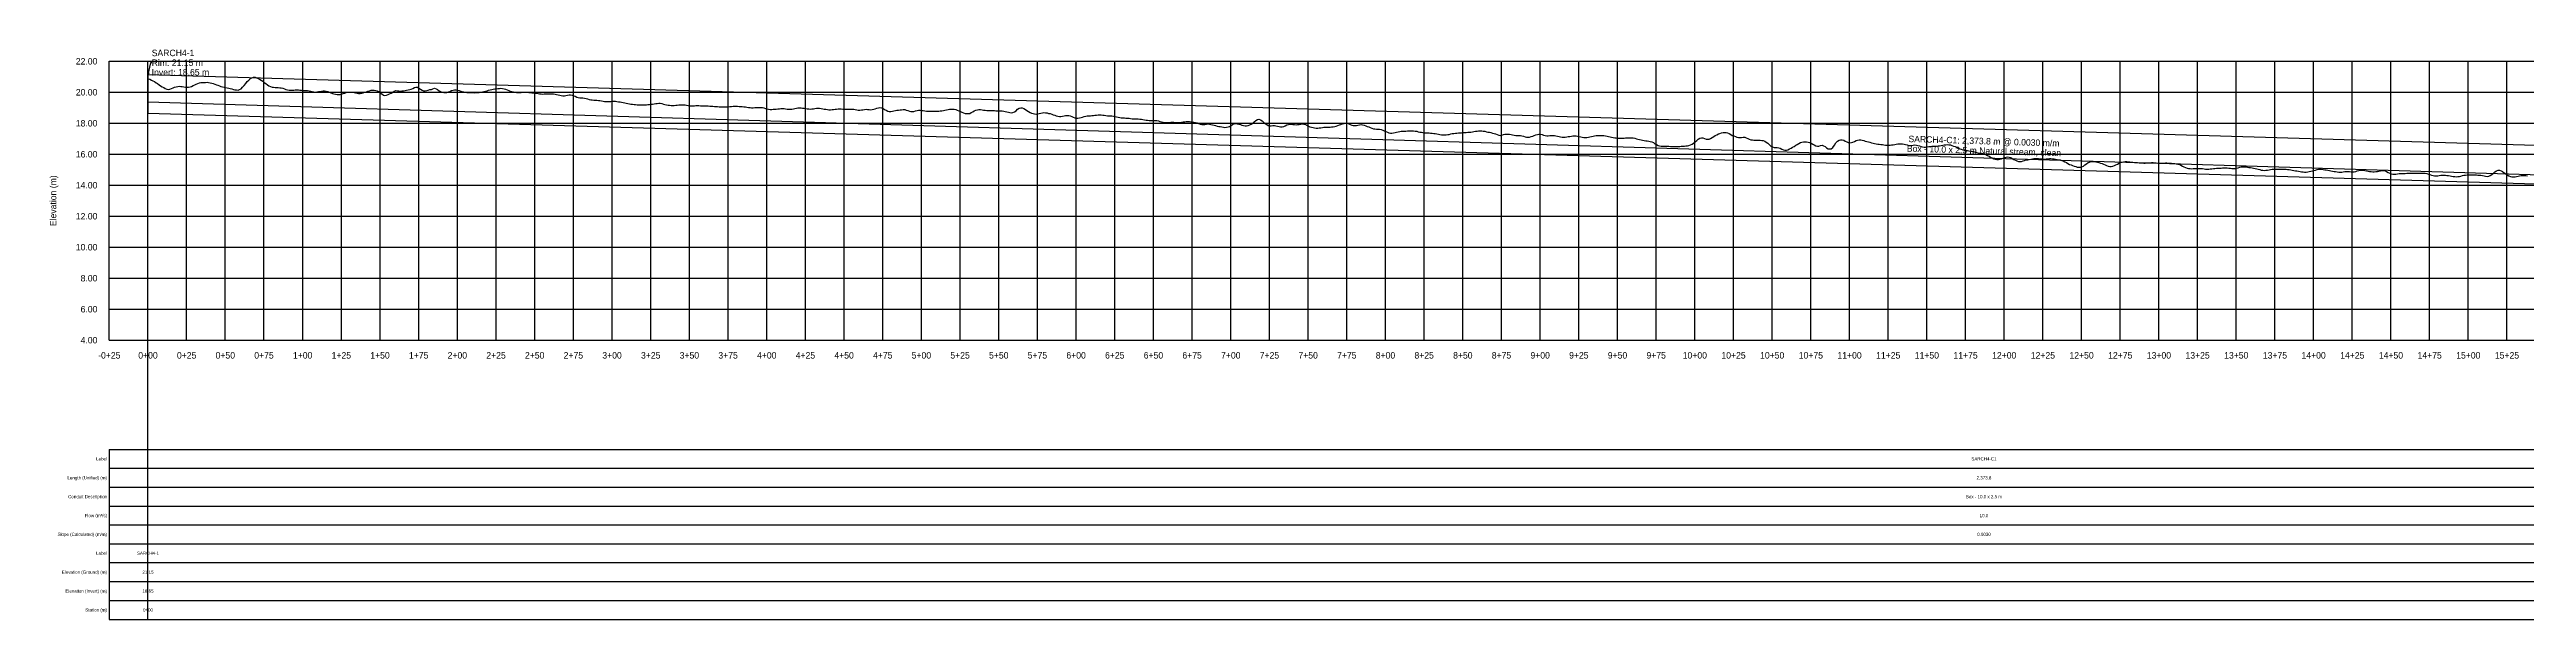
# Model space of a CAD drawing. Extents: x -64 to 3141, y -140 to 228.
# Drawn here: x -64 to 1538, y -140 to 228 of the extents above; entities that cross this region are included whole.
import ezdxf
from ezdxf.enums import TextEntityAlignment as Align

# ---------------------------------------------------------------- set-up
doc = ezdxf.new("R2010")
doc.units = 0
for name, color, linetype in [('Annotation', 7, 'Continuous'), ('Annotation_Table', 254, 'Continuous'), ('Crown', 7, 'Continuous'), ('Grid', 254, 'Continuous'), ('Grid_Text', 7, 'Continuous'), ('Ground_Elevation', 3, 'Continuous'), ('Hydraulic_Grade', 5, 'Continuous'), ('Invert', 7, 'Continuous'), ('Structure', 7, 'Continuous')]:
    doc.layers.add(name, color=color, linetype=linetype)

msp = doc.modelspace()

# ---------------------------------------------------------------- linework, layer by layer
at = {"layer": 'Annotation', "color": 0}
msp.add_lwpolyline([(0, 211.5), (-0.2, 212.5), (0.6, 212.3)], close=True, dxfattribs=at)
msp.add_lwpolyline([(2.4, 219.1), (1.7, 219.1), (0, 211.5)], dxfattribs=at)
at = {"layer": 'Annotation_Table', "color": 254}
for points in [[(0, -140.2), (0, 220)], [(-25, -30.5), (3124.9, -30.5)], [(-25, -30.5), (-25, -140.2)], [(-25, -42.7), (3124.9, -42.7)], [(-25, -54.9), (3124.9, -54.9)], [(-25, -67.1), (3124.9, -67.1)], [(-25, -79.2), (3124.9, -79.2)], [(-25, -91.4), (3124.9, -91.4)], [(-25, -103.6), (3124.9, -103.6)], [(-25, -115.8), (3124.9, -115.8)], [(-25, -128), (3124.9, -128)], [(-25, -140.2), (3124.9, -140.2)]]:
    msp.add_lwpolyline(points, dxfattribs=at)
at = {"layer": 'Crown', "color": 0}
for points in [[(0, 211.5), (0, 211.5)], [(0, 211.5), (2373.8, 141.3)]]:
    msp.add_lwpolyline(points, dxfattribs=at)
at = {"layer": 'Grid', "color": 254}
for points in [[(-25, 220), (3125, 220)], [(-25, 40), (-25, 220)], [(0, 40), (0, 220)], [(25, 40), (25, 220)], [(50, 40), (50, 220)], [(75, 40), (75, 220)], [(100, 40), (100, 220)], [(125, 40), (125, 220)], [(150, 40), (150, 220)], [(175, 40), (175, 220)], [(200, 40), (200, 220)], [(225, 40), (225, 220)], [(250, 40), (250, 220)], [(275, 40), (275, 220)], [(300, 40), (300, 220)], [(325, 40), (325, 220)], [(350, 40), (350, 220)], [(375, 40), (375, 220)], [(400, 40), (400, 220)], [(425, 40), (425, 220)], [(450, 40), (450, 220)], [(475, 40), (475, 220)], [(500, 40), (500, 220)], [(525, 40), (525, 220)], [(550, 40), (550, 220)], [(575, 40), (575, 220)], [(600, 40), (600, 220)], [(625, 40), (625, 220)], [(650, 40), (650, 220)], [(675, 40), (675, 220)], [(700, 40), (700, 220)], [(725, 40), (725, 220)], [(750, 40), (750, 220)], [(775, 40), (775, 220)], [(800, 40), (800, 220)], [(825, 40), (825, 220)], [(850, 40), (850, 220)], [(875, 40), (875, 220)], [(900, 40), (900, 220)], [(925, 40), (925, 220)], [(950, 40), (950, 220)], [(975, 40), (975, 220)], [(1000, 40), (1000, 220)], [(1025, 40), (1025, 220)], [(1050, 40), (1050, 220)], [(1075, 40), (1075, 220)], [(1100, 40), (1100, 220)], [(1125, 40), (1125, 220)], [(1150, 40), (1150, 220)], [(1175, 40), (1175, 220)], [(1200, 40), (1200, 220)], [(1225, 40), (1225, 220)], [(1250, 40), (1250, 220)], [(1275, 40), (1275, 220)], [(1300, 40), (1300, 220)], [(1325, 40), (1325, 220)], [(1350, 40), (1350, 220)], [(1375, 40), (1375, 220)], [(1400, 40), (1400, 220)], [(1425, 40), (1425, 220)], [(1450, 40), (1450, 220)], [(1475, 40), (1475, 220)], [(1500, 40), (1500, 220)], [(1525, 40), (1525, 220)], [(-25, 200), (3125, 200)], [(-25, 180), (3125, 180)], [(-25, 160), (3125, 160)], [(-25, 140), (3125, 140)], [(-25, 120), (3125, 120)], [(-25, 100), (3125, 100)], [(-25, 80), (3125, 80)], [(-25, 60), (3125, 60)], [(-25, 40), (3125, 40)]]:
    msp.add_lwpolyline(points, dxfattribs=at)
at = {"layer": 'Ground_Elevation', "color": 3}
msp.add_lwpolyline([(0.2, 208.6), (1.2, 208.4), (2.2, 207.9), (3.2, 207.4), (4.2, 206.9), (5.2, 206.2), (6.2, 205.6), (7.2, 204.9), (8.2, 204.2), (9.2, 203.6), (10.2, 203), (11.2, 202.4), (12.2, 202), (13.2, 201.9), (14.2, 202), (15.2, 202.4), (16.2, 202.9), (17.2, 203.3), (18.2, 203.6), (19.2, 203.8), (20.2, 203.9), (21.2, 203.8), (22.2, 203.7), (23.2, 203.5), (24.2, 203.4), (25.2, 203.3), (26.2, 203.3), (27.2, 203.5), (28.2, 203.8), (29.2, 204.3), (30.2, 204.8), (31.2, 205.2), (32.2, 205.7), (33.2, 206.1), (34.2, 206.3), (35.2, 206.4), (36.2, 206.4), (37.2, 206.4), (38.2, 206.5), (39.2, 206.4), (40.2, 206.2), (41.2, 205.9), (42.2, 205.6), (43.2, 205.3), (44.2, 204.9), (45.2, 204.5), (46.2, 204.1), (47.2, 203.7), (48.2, 203.5), (49.2, 203.2), (50.2, 203.1), (51.2, 202.9), (52.2, 202.7), (53.2, 202.5), (54.2, 202.2), (55.2, 201.9), (56.2, 201.6), (57.2, 201.5), (58.2, 201.4), (59.2, 201.7), (60.2, 202.3), (61.2, 203.2), (62.2, 204.4), (63.2, 205.7), (64.2, 206.9), (65.2, 207.9), (66.2, 208.8), (67.2, 209.4), (68.2, 209.8), (69.2, 209.7), (70.2, 209.4), (71.2, 209), (72.2, 208.5), (73.2, 207.8), (74.2, 207.2), (75.2, 206.4), (76.2, 205.6), (77.2, 204.9), (78.2, 204.2), (79.2, 203.7), (80.2, 203.4), (81.2, 203.2), (82.2, 203.1), (83.2, 203), (84.2, 203), (85.2, 202.9), (86.2, 202.8), (87.2, 202.6), (88.2, 202.2), (89.2, 201.8), (90.2, 201.5), (91.2, 201.3), (92.2, 201.3), (93.2, 201.3), (94.2, 201.4), (95.2, 201.5), (96.2, 201.5), (97.2, 201.5), (98.2, 201.4), (99.2, 201.3), (100.2, 201.1), (101.2, 201.1), (102.2, 201.1), (103.2, 201.1), (104.2, 201), (105.2, 200.8), (106.2, 200.6), (107.2, 200.3), (108.2, 200.1), (109.2, 200.2), (110.2, 200.4), (111.2, 200.6), (112.2, 200.8), (113.2, 200.9), (114.2, 200.9), (115.2, 200.8), (116.2, 200.5), (117.2, 200.1), (118.2, 199.6), (119.2, 199.3), (120.2, 199), (121.2, 198.7), (122.2, 198.5), (123.2, 198.5), (124.2, 198.6), (125.2, 198.8), (126.2, 199.2), (127.2, 199.5), (128.2, 199.8), (129.2, 200), (130.2, 200.1), (131.2, 200.1), (132.2, 200), (133.2, 199.9), (134.2, 199.7), (135.2, 199.5), (136.2, 199.3), (137.2, 199.3), (138.2, 199.4), (139.2, 199.7), (140.2, 200), (141.2, 200.3), (142.2, 200.7), (143.2, 201), (144.2, 201.3), (145.2, 201.4), (146.2, 201.3), (147.2, 201.2), (148.2, 201), (149.2, 200.5), (150.2, 199.7), (151.2, 198.9), (152.2, 198.2), (153.2, 197.9), (154.2, 198.1), (155.2, 198.5), (156.2, 199), (157.2, 199.5), (158.2, 200.1), (159.2, 200.8), (160.2, 201.1), (161.2, 201), (162.2, 200.9), (163.2, 200.8), (164.2, 200.9), (165.2, 201), (166.2, 201.2), (167.2, 201.4), (168.2, 201.6), (169.2, 201.8), (170.2, 202.1), (171.2, 202.5), (172.2, 203), (173.2, 203.4), (174.2, 203.3), (175.2, 202.7), (176.2, 202), (177.2, 201.4), (178.2, 201), (179.2, 201), (180.2, 201.1), (181.2, 201.4), (182.2, 201.7), (183.2, 201.9), (184.2, 202.3), (185.2, 202.6), (186.2, 202.3), (187.2, 201.7), (188.2, 201), (189.2, 200.4), (190.2, 200.1), (191.2, 199.8), (192.2, 199.8), (193.2, 199.9), (194.2, 200.2), (195.2, 200.6), (196.2, 201.1), (197.2, 201.4), (198.2, 201.6), (199.2, 201.5), (200.2, 201.3), (201.2, 201.1), (202.2, 200.7), (203.2, 200.4), (204.2, 200.2), (205.2, 200), (206.2, 199.9), (207.2, 199.9), (208.2, 199.8), (209.2, 199.8), (210.2, 199.8), (211.2, 199.7), (212.2, 199.8), (213.2, 199.8), (214.2, 199.9), (215.2, 200), (216.2, 200.2), (217.2, 200.4), (218.2, 200.7), (219.2, 201), (220.2, 201.3), (221.2, 201.6), (222.2, 201.8), (223.2, 202), (224.2, 202.2), (225.2, 202.3), (226.2, 202.4), (227.2, 202.5), (228.2, 202.6), (229.2, 202.5), (230.2, 202.3), (231.2, 202), (232.2, 201.6), (233.2, 201.2), (234.2, 200.8), (235.2, 200.5), (236.2, 200.2), (237.2, 200), (238.2, 199.9), (239.2, 199.9), (240.2, 199.8), (241.2, 199.9), (242.2, 200), (243.2, 200.1), (244.2, 200.1), (245.2, 200), (246.2, 199.9), (247.2, 199.8), (248.2, 199.7), (249.2, 199.7), (250.2, 199.5), (251.2, 199.4), (252.2, 199.2), (253.2, 199), (254.2, 198.9), (255.2, 198.8), (256.2, 198.9), (257.2, 199), (258.2, 199.1), (259.2, 199.1), (260.2, 199.1), (261.2, 199.1), (262.2, 198.9), (263.2, 198.8), (264.2, 198.6), (265.2, 198.4), (266.2, 198.2), (267.2, 197.9), (268.2, 197.7), (269.2, 197.7), (270.2, 197.9), (271.2, 198.2), (272.2, 198.3), (273.2, 198.3), (274.2, 198.1), (275.2, 197.8), (276.2, 197.4), (277.2, 196.9), (278.2, 196.6), (279.2, 196.4), (280.2, 196.4), (281.2, 196.4), (282.2, 196.2), (283.2, 196), (284.2, 195.7), (285.2, 195.4), (286.2, 195.2), (287.2, 195.1), (288.2, 195), (289.2, 195), (290.2, 194.9), (291.2, 194.8), (292.2, 194.6), (293.2, 194.4), (294.2, 194.2), (295.2, 194), (296.2, 194), (297.2, 194), (298.2, 194.1), (299.2, 194.1), (300.2, 194.2), (301.2, 194.2), (302.2, 194.2), (303.2, 194.1), (304.2, 193.9), (305.2, 193.8), (306.2, 193.6), (307.2, 193.5), (308.2, 193.2), (309.2, 193), (310.2, 192.8), (311.2, 192.5), (312.2, 192.4), (313.2, 192.3), (314.2, 192.2), (315.2, 192.1), (316.2, 191.9), (317.2, 191.8), (318.2, 191.8), (319.2, 191.8), (320.2, 191.9), (321.2, 192), (322.2, 192), (323.2, 192.1), (324.2, 192.2), (325.2, 192.3), (326.2, 192.4), (327.2, 192.5), (328.2, 192.7), (329.2, 192.8), (330.2, 192.9), (331.2, 192.9), (332.2, 192.7), (333.2, 192.4), (334.2, 192.1), (335.2, 191.9), (336.2, 191.7), (337.2, 191.6), (338.2, 191.5), (339.2, 191.5), (340.2, 191.5), (341.2, 191.6), (342.2, 191.7), (343.2, 191.8), (344.2, 191.9), (345.2, 192), (346.2, 191.9), (347.2, 191.8), (348.2, 191.6), (349.2, 191.4), (350.2, 191.2), (351.2, 191.2), (352.2, 191.2), (353.2, 191.3), (354.2, 191.4), (355.2, 191.4), (356.2, 191.4), (357.2, 191.3), (358.2, 191.3), (359.2, 191.3), (360.2, 191.3), (361.2, 191.2), (362.2, 191.2), (363.2, 191.1), (364.2, 191.1), (365.2, 191), (366.2, 190.9), (367.2, 190.9), (368.2, 190.8), (369.2, 190.7), (370.2, 190.6), (371.2, 190.5), (372.2, 190.5), (373.2, 190.5), (374.2, 190.5), (375.2, 190.6), (376.2, 190.8), (377.2, 190.9), (378.2, 191), (379.2, 191.1), (380.2, 191.1), (381.2, 191), (382.2, 190.9), (383.2, 190.9), (384.2, 190.8), (385.2, 190.7), (386.2, 190.6), (387.2, 190.4), (388.2, 190.2), (389.2, 190.1), (390.2, 190), (391.2, 190), (392.2, 190.1), (393.2, 190.1), (394.2, 190.2), (395.2, 190.2), (396.2, 190.2), (397.2, 190.1), (398.2, 189.9), (399.2, 189.6), (400.2, 189.3), (401.2, 189), (402.2, 188.9), (403.2, 188.9), (404.2, 189), (405.2, 189.1), (406.2, 189.2), (407.2, 189.3), (408.2, 189.4), (409.2, 189.5), (410.2, 189.5), (411.2, 189.5), (412.2, 189.4), (413.2, 189.2), (414.2, 189.1), (415.2, 189.1), (416.2, 189.2), (417.2, 189.4), (418.2, 189.6), (419.2, 189.8), (420.2, 189.9), (421.2, 189.9), (422.2, 189.9), (423.2, 189.8), (424.2, 189.7), (425.2, 189.5), (426.2, 189.4), (427.2, 189.3), (428.2, 189.2), (429.2, 189.3), (430.2, 189.4), (431.2, 189.5), (432.2, 189.7), (433.2, 189.7), (434.2, 189.7), (435.2, 189.6), (436.2, 189.3), (437.2, 189.1), (438.2, 189), (439.2, 188.8), (440.2, 188.7), (441.2, 188.7), (442.2, 188.8), (443.2, 188.9), (444.2, 189.1), (445.2, 189.2), (446.2, 189.3), (447.2, 189.3), (448.2, 189.3), (449.2, 189.2), (450.2, 189.1), (451.2, 189), (452.2, 189.1), (453.2, 189.1), (454.2, 189.2), (455.2, 189.2), (456.2, 189.1), (457.2, 188.9), (458.2, 188.7), (459.2, 188.5), (460.2, 188.5), (461.2, 188.6), (462.2, 188.7), (463.2, 188.9), (464.2, 189), (465.2, 188.9), (466.2, 188.8), (467.2, 188.7), (468.2, 188.8), (469.2, 189), (470.2, 189.3), (471.2, 189.7), (472.2, 190), (473.2, 190.1), (474.2, 189.9), (475.2, 189.5), (476.2, 188.9), (477.2, 188.4), (478.2, 187.9), (479.2, 187.7), (480.2, 187.7), (481.2, 187.8), (482.2, 188), (483.2, 188.2), (484.2, 188.4), (485.2, 188.5), (486.2, 188.6), (487.2, 188.7), (488.2, 188.8), (489.2, 188.8), (490.2, 188.5), (491.2, 188.2), (492.2, 187.9), (493.2, 187.6), (494.2, 187.6), (495.2, 187.7), (496.2, 188), (497.2, 188.3), (498.2, 188.4), (499.2, 188.4), (500.2, 188.3), (501.2, 188.2), (502.2, 188), (503.2, 187.9), (504.2, 187.9), (505.2, 187.9), (506.2, 187.9), (507.2, 187.9), (508.2, 187.9), (509.2, 187.9), (510.2, 187.9), (511.2, 187.9), (512.2, 188), (513.2, 188.1), (514.2, 188.3), (515.2, 188.5), (516.2, 188.7), (517.2, 188.9), (518.2, 189), (519.2, 189.1), (520.2, 189.1), (521.2, 189), (522.2, 188.8), (523.2, 188.4), (524.2, 188.1), (525.2, 187.6), (526.2, 187.2), (527.2, 186.8), (528.2, 186.4), (529.2, 186.2), (530.2, 186.2), (531.2, 186.4), (532.2, 186.9), (533.2, 187.4), (534.2, 188), (535.2, 188.4), (536.2, 188.7), (537.2, 188.9), (538.2, 188.8), (539.2, 188.7), (540.2, 188.5), (541.2, 188.4), (542.2, 188.3), (543.2, 188.3), (544.2, 188.3), (545.2, 188.3), (546.2, 188.3), (547.2, 188.2), (548.2, 188.1), (549.2, 188.1), (550.2, 188.1), (551.2, 188), (552.2, 188), (553.2, 187.8), (554.2, 187.6), (555.2, 187.4), (556.2, 187.1), (557.2, 186.9), (558.2, 186.8), (559.2, 186.9), (560.2, 187.3), (561.2, 188.1), (562.2, 189), (563.2, 189.7), (564.2, 190), (565.2, 189.9), (566.2, 189.6), (567.2, 188.9), (568.2, 188.2), (569.2, 187.5), (570.2, 186.9), (571.2, 186.6), (572.2, 186.2), (573.2, 186), (574.2, 185.9), (575.2, 186.1), (576.2, 186.3), (577.2, 186.6), (578.2, 186.8), (579.2, 186.9), (580.2, 186.8), (581.2, 186.7), (582.2, 186.4), (583.2, 186.2), (584.2, 185.8), (585.2, 185.5), (586.2, 185.2), (587.2, 184.9), (588.2, 184.6), (589.2, 184.4), (590.2, 184.4), (591.2, 184.6), (592.2, 184.9), (593.2, 185.1), (594.2, 185.1), (595.2, 185), (596.2, 184.8), (597.2, 184.3), (598.2, 183.9), (599.2, 183.5), (600.2, 183.3), (601.2, 183.3), (602.2, 183.5), (603.2, 183.8), (604.2, 184), (605.2, 184.3), (606.2, 184.6), (607.2, 184.8), (608.2, 184.8), (609.2, 184.9), (610.2, 185), (611.2, 185.1), (612.2, 185.2), (613.2, 185.3), (614.2, 185.4), (615.2, 185.5), (616.2, 185.4), (617.2, 185.3), (618.2, 185.2), (619.2, 185), (620.2, 184.9), (621.2, 184.8), (622.2, 184.8), (623.2, 184.7), (624.2, 184.6), (625.2, 184.4), (626.2, 184.2), (627.2, 184), (628.2, 183.8), (629.2, 183.6), (630.2, 183.5), (631.2, 183.4), (632.2, 183.3), (633.2, 183.3), (634.2, 183.2), (635.2, 183), (636.2, 182.9), (637.2, 182.8), (638.2, 182.9), (639.2, 182.8), (640.2, 182.8), (641.2, 182.7), (642.2, 182.6), (643.2, 182.5), (644.2, 182.3), (645.2, 182.1), (646.2, 181.9), (647.2, 181.8), (648.2, 181.8), (649.2, 181.8), (650.2, 181.8), (651.2, 181.8), (652.2, 181.7), (653.2, 181.5), (654.2, 181.2), (655.2, 181), (656.2, 180.7), (657.2, 180.5), (658.2, 180.4), (659.2, 180.5), (660.2, 180.6), (661.2, 180.7), (662.2, 180.8), (663.2, 180.8), (664.2, 180.6), (665.2, 180.5), (666.2, 180.4), (667.2, 180.5), (668.2, 180.7), (669.2, 180.9), (670.2, 181), (671.2, 181.1), (672.2, 181.1), (673.2, 181.1), (674.2, 181), (675.2, 180.9), (676.2, 180.7), (677.2, 180.5), (678.2, 180.2), (679.2, 179.8), (680.2, 179.4), (681.2, 179.2), (682.2, 179.2), (683.2, 179.3), (684.2, 179.5), (685.2, 179.6), (686.2, 179.5), (687.2, 179.3), (688.2, 179), (689.2, 178.8), (690.2, 178.5), (691.2, 178.2), (692.2, 178), (693.2, 177.9), (694.2, 177.7), (695.2, 177.4), (696.2, 177.3), (697.2, 177.4), (698.2, 177.6), (699.2, 178), (700.2, 178.5), (701.2, 179.1), (702.2, 179.6), (703.2, 179.8), (704.2, 179.7), (705.2, 179.4), (706.2, 179.1), (707.2, 178.8), (708.2, 178.5), (709.2, 178.3), (710.2, 178.3), (711.2, 178.5), (712.2, 178.9), (713.2, 179.4), (714.2, 180.1), (715.2, 180.9), (716.2, 181.8), (717.2, 182.5), (718.2, 182.7), (719.2, 182.3), (720.2, 181.6), (721.2, 180.8), (722.2, 179.8), (723.2, 179.1), (724.2, 178.5), (725.2, 178.3), (726.2, 178.4), (727.2, 178.5), (728.2, 178.5), (729.2, 178.4), (730.2, 178.2), (731.2, 178), (732.2, 177.8), (733.2, 177.8), (734.2, 178), (735.2, 178.4), (736.2, 178.9), (737.2, 179.3), (738.2, 179.5), (739.2, 179.5), (740.2, 179.3), (741.2, 179.1), (742.2, 179), (743.2, 179.1), (744.2, 179.3), (745.2, 179.5), (746.2, 179.6), (747.2, 179.5), (748.2, 179.1), (749.2, 178.7), (750.2, 178.2), (751.2, 177.8), (752.2, 177.4), (753.2, 177.2), (754.2, 177.1), (755.2, 176.9), (756.2, 176.9), (757.2, 177), (758.2, 177.1), (759.2, 177.3), (760.2, 177.4), (761.2, 177.5), (762.2, 177.5), (763.2, 177.5), (764.2, 177.5), (765.2, 177.7), (766.2, 177.8), (767.2, 177.9), (768.2, 178.2), (769.2, 178.5), (770.2, 178.9), (771.2, 179.2), (772.2, 179.6), (773.2, 179.9), (774.2, 180.1), (775.2, 180), (776.2, 179.7), (777.2, 179.2), (778.2, 178.8), (779.2, 178.5), (780.2, 178.5), (781.2, 178.6), (782.2, 178.8), (783.2, 179), (784.2, 179.1), (785.2, 178.9), (786.2, 178.7), (787.2, 178.3), (788.2, 177.9), (789.2, 177.6), (790.2, 177.2), (791.2, 176.8), (792.2, 176.5), (793.2, 176.3), (794.2, 176.2), (795.2, 176.2), (796.2, 176.1), (797.2, 175.9), (798.2, 175.6), (799.2, 175.2), (800.2, 174.7), (801.2, 174.3), (802.2, 173.9), (803.2, 173.7), (804.2, 173.7), (805.2, 173.8), (806.2, 174.1), (807.2, 174.3), (808.2, 174.5), (809.2, 174.7), (810.2, 174.8), (811.2, 174.9), (812.2, 174.9), (813.2, 175), (814.2, 175.2), (815.2, 175.2), (816.2, 175.2), (817.2, 175.2), (818.2, 175.1), (819.2, 174.9), (820.2, 174.8), (821.2, 174.5), (822.2, 174.3), (823.2, 174.2), (824.2, 174), (825.2, 173.9), (826.2, 173.9), (827.2, 173.8), (828.2, 173.8), (829.2, 173.7), (830.2, 173.6), (831.2, 173.5), (832.2, 173.3), (833.2, 173.2), (834.2, 173), (835.2, 172.8), (836.2, 172.6), (837.2, 172.5), (838.2, 172.5), (839.2, 172.6), (840.2, 172.7), (841.2, 172.8), (842.2, 173.1), (843.2, 173.3), (844.2, 173.5), (845.2, 173.6), (846.2, 173.7), (847.2, 173.8), (848.2, 173.8), (849.2, 173.9), (850.2, 174), (851.2, 174), (852.2, 174.1), (853.2, 174.2), (854.2, 174.2), (855.2, 174.3), (856.2, 174.5), (857.2, 174.6), (858.2, 174.8), (859.2, 175), (860.2, 175.1), (861.2, 175.2), (862.2, 175.1), (863.2, 175), (864.2, 174.8), (865.2, 174.5), (866.2, 174.3), (867.2, 174.2), (868.2, 174), (869.2, 173.7), (870.2, 173.5), (871.2, 173.2), (872.2, 172.8), (873.2, 172.4), (874.2, 172.2), (875.2, 172.3), (876.2, 172.7), (877.2, 172.9), (878.2, 172.9), (879.2, 172.9), (880.2, 172.9), (881.2, 172.8), (882.2, 172.6), (883.2, 172.4), (884.2, 172.2), (885.2, 172), (886.2, 172), (887.2, 172), (888.2, 171.9), (889.2, 171.6), (890.2, 171.3), (891.2, 171.1), (892.2, 171), (893.2, 171.1), (894.2, 171.4), (895.2, 171.7), (896.2, 172.1), (897.2, 172.5), (898.2, 172.8), (899.2, 172.9), (900.2, 172.9), (901.2, 172.7), (902.2, 172.4), (903.2, 172.1), (904.2, 171.9), (905.2, 171.9), (906.2, 172), (907.2, 172.2), (908.2, 172.2), (909.2, 172), (910.2, 171.8), (911.2, 171.6), (912.2, 171.4), (913.2, 171.2), (914.2, 171.1), (915.2, 171), (916.2, 171.1), (917.2, 171.2), (918.2, 171.4), (919.2, 171.5), (920.2, 171.6), (921.2, 171.8), (922.2, 171.9), (923.2, 171.9), (924.2, 171.7), (925.2, 171.5), (926.2, 171.3), (927.2, 171), (928.2, 170.9), (929.2, 170.8), (930.2, 170.9), (931.2, 171), (932.2, 171.2), (933.2, 171.4), (934.2, 171.7), (935.2, 171.9), (936.2, 172), (937.2, 172.1), (938.2, 172.2), (939.2, 172.2), (940.2, 172.1), (941.2, 172), (942.2, 171.8), (943.2, 171.7), (944.2, 171.5), (945.2, 171.3), (946.2, 171.1), (947.2, 170.9), (948.2, 170.7), (949.2, 170.6), (950.2, 170.4), (951.2, 170.3), (952.2, 170.3), (953.2, 170.3), (954.2, 170.4), (955.2, 170.5), (956.2, 170.6), (957.2, 170.7), (958.2, 170.7), (959.2, 170.7), (960.2, 170.5), (961.2, 170.3), (962.2, 170), (963.2, 169.8), (964.2, 169.5), (965.2, 169.2), (966.2, 169), (967.2, 168.8), (968.2, 168.7), (969.2, 168.6), (970.2, 168.4), (971.2, 168.3), (972.2, 168), (973.2, 167.5), (974.2, 166.8), (975.2, 166.2), (976.2, 165.7), (977.2, 165.4), (978.2, 165.2), (979.2, 165.2), (980.2, 165.2), (981.2, 165.3), (982.2, 165.3), (983.2, 165.2), (984.2, 165.1), (985.2, 165), (986.2, 165), (987.2, 165), (988.2, 165), (989.2, 165.1), (990.2, 165.1), (991.2, 165.2), (992.2, 165.2), (993.2, 165.3), (994.2, 165.4), (995.2, 165.5), (996.2, 165.7), (997.2, 166.1), (998.2, 166.5), (999.2, 167.2), (1000.2, 168), (1001.2, 168.9), (1002.2, 169.7), (1003.2, 170.3), (1004.2, 170.6), (1005.2, 170.5), (1006.2, 170.2), (1007.2, 169.8), (1008.2, 169.7), (1009.2, 169.8), (1010.2, 170.2), (1011.2, 170.9), (1012.2, 171.5), (1013.2, 172), (1014.2, 172.5), (1015.2, 173.1), (1016.2, 173.5), (1017.2, 173.8), (1018.2, 174), (1019.2, 174.1), (1020.2, 174.1), (1021.2, 173.8), (1022.2, 173.3), (1023.2, 172.7), (1024.2, 172.2), (1025.2, 171.8), (1026.2, 171.4), (1027.2, 171.1), (1028.2, 170.9), (1029.2, 170.9), (1030.2, 170.9), (1031.2, 171.1), (1032.2, 171), (1033.2, 170.6), (1034.2, 170.1), (1035.2, 169.7), (1036.2, 169.4), (1037.2, 169.2), (1038.2, 169.1), (1039.2, 169.1), (1040.2, 169), (1041.2, 169), (1042.2, 169), (1043.2, 168.9), (1044.2, 168.8), (1045.2, 168.4), (1046.2, 167.9), (1047.2, 167.2), (1048.2, 166.1), (1049.2, 165.2), (1050.2, 164.7), (1051.2, 164.4), (1052.2, 164.4), (1053.2, 164.4), (1054.2, 164.2), (1055.2, 163.9), (1056.2, 163.3), (1057.2, 162.9), (1058.2, 162.6), (1059.2, 162.6), (1060.2, 162.8), (1061.2, 163.4), (1062.2, 163.9), (1063.2, 164.5), (1064.2, 165.1), (1065.2, 165.8), (1066.2, 166.4), (1067.2, 167), (1068.2, 167.5), (1069.2, 167.8), (1070.2, 168), (1071.2, 168.1), (1072.2, 168), (1073.2, 167.8), (1074.2, 167.5), (1075.2, 167.1), (1076.2, 166.6), (1077.2, 166), (1078.2, 165.5), (1079.2, 165.2), (1080.2, 165.3), (1081.2, 165.7), (1082.2, 165.8), (1083.2, 165.5), (1084.2, 164.9), (1085.2, 164.2), (1086.2, 163.6), (1087.2, 163.4), (1088.2, 163.6), (1089.2, 164.4), (1090.2, 165.8), (1091.2, 167.3), (1092.2, 168.4), (1093.2, 169.1), (1094.2, 169.4), (1095.2, 169.4), (1096.2, 169), (1097.2, 168.5), (1098.2, 168), (1099.2, 167.6), (1100.2, 167.4), (1101.2, 167.5), (1102.2, 167.8), (1103.2, 168.3), (1104.2, 168.8), (1105.2, 169.1), (1106.2, 169.3), (1107.2, 169.3), (1108.2, 169.1), (1109.2, 168.8), (1110.2, 168.4), (1111.2, 168.2), (1112.2, 168), (1113.2, 167.7), (1114.2, 167.4), (1115.2, 167.1), (1116.2, 166.9), (1117.2, 166.8), (1118.2, 166.6), (1119.2, 166.5), (1120.2, 166.4), (1121.2, 166.3), (1122.2, 166.1), (1123.2, 165.9), (1124.2, 165.8), (1125.2, 165.8), (1126.2, 165.9), (1127.2, 166), (1128.2, 166.1), (1129.2, 166.3), (1130.2, 166.5), (1131.2, 166.7), (1132.2, 166.8), (1133.2, 166.8), (1134.2, 166.8), (1135.2, 166.6), (1136.2, 166.3), (1137.2, 166), (1138.2, 165.7), (1139.2, 165.6), (1140.2, 165.7), (1141.2, 165.9), (1142.2, 166), (1143.2, 165.9), (1144.2, 165.7), (1145.2, 165.4), (1146.2, 165), (1147.2, 164.8), (1148.2, 164.6), (1149.2, 164.6), (1150.2, 164.7), (1151.2, 164.9), (1152.2, 165.1), (1153.2, 165.2), (1154.2, 165.2), (1155.2, 165.3), (1156.2, 165.3), (1157.2, 165.4), (1158.2, 165.5), (1159.2, 165.7), (1160.2, 165.9), (1161.2, 166.1), (1162.2, 166.1), (1163.2, 166.2), (1164.2, 166.1), (1165.2, 166), (1166.2, 165.7), (1167.2, 165.3), (1168.2, 164.9), (1169.2, 164.5), (1170.2, 164), (1171.2, 163.6), (1172.2, 163.2), (1173.2, 162.9), (1174.2, 162.7), (1175.2, 162.5), (1176.2, 162.4), (1177.2, 162.2), (1178.2, 162), (1179.2, 161.9), (1180.2, 161.7), (1181.2, 161.4), (1182.2, 161.2), (1183.2, 161), (1184.2, 160.8), (1185.2, 160.6), (1186.2, 160.5), (1187.2, 160.2), (1188.2, 159.8), (1189.2, 159.3), (1190.2, 158.8), (1191.2, 158.2), (1192.2, 157.6), (1193.2, 157.1), (1194.2, 156.8), (1195.2, 156.6), (1196.2, 156.6), (1197.2, 156.8), (1198.2, 157.1), (1199.2, 157.5), (1200.2, 157.8), (1201.2, 158.1), (1202.2, 158.3), (1203.2, 158.2), (1204.2, 157.8), (1205.2, 157.2), (1206.2, 156.6), (1207.2, 156.1), (1208.2, 155.7), (1209.2, 155.4), (1210.2, 155.4), (1211.2, 155.4), (1212.2, 155.7), (1213.2, 156), (1214.2, 156.3), (1215.2, 156.5), (1216.2, 156.7), (1217.2, 156.9), (1218.2, 157.1), (1219.2, 157.2), (1220.2, 157.3), (1221.2, 157.3), (1222.2, 157.2), (1223.2, 157.1), (1224.2, 157), (1225.2, 156.9), (1226.2, 156.9), (1227.2, 157), (1228.2, 157.1), (1229.2, 157.2), (1230.2, 157.2), (1231.2, 157.1), (1232.2, 157), (1233.2, 156.8), (1234.2, 156.7), (1235.2, 156.5), (1236.2, 156.3), (1237.2, 156), (1238.2, 155.7), (1239.2, 155.2), (1240.2, 154.6), (1241.2, 154), (1242.2, 153.4), (1243.2, 153.1), (1244.2, 152.8), (1245.2, 152.4), (1246.2, 152), (1247.2, 151.7), (1248.2, 151.6), (1249.2, 151.6), (1250.2, 151.9), (1251.2, 152.4), (1252.2, 153.2), (1253.2, 153.9), (1254.2, 154.6), (1255.2, 155), (1256.2, 155.3), (1257.2, 155.4), (1258.2, 155.3), (1259.2, 155.2), (1260.2, 154.9), (1261.2, 154.6), (1262.2, 154.3), (1263.2, 154), (1264.2, 153.6), (1265.2, 153.1), (1266.2, 152.7), (1267.2, 152.4), (1268.2, 152.2), (1269.2, 152.2), (1270.2, 152.3), (1271.2, 152.7), (1272.2, 153.1), (1273.2, 153.7), (1274.2, 154.2), (1275.2, 154.7), (1276.2, 155), (1277.2, 155.2), (1278.2, 155.3), (1279.2, 155.3), (1280.2, 155.2), (1281.2, 155.1), (1282.2, 154.9), (1283.2, 154.8), (1284.2, 154.7), (1285.2, 154.6), (1286.2, 154.6), (1287.2, 154.5), (1288.2, 154.4), (1289.2, 154.4), (1290.2, 154.3), (1291.2, 154.3), (1292.2, 154.4), (1293.2, 154.5), (1294.2, 154.5), (1295.2, 154.6), (1296.2, 154.6), (1297.2, 154.5), (1298.2, 154.4), (1299.2, 154.3), (1300.2, 154.2), (1301.2, 154.2), (1302.2, 154.2), (1303.2, 154.3), (1304.2, 154.4), (1305.2, 154.4), (1306.2, 154.3), (1307.2, 154.2), (1308.2, 154.2), (1309.2, 154.1), (1310.2, 154), (1311.2, 153.9), (1312.2, 153.7), (1313.2, 153.4), (1314.2, 152.9), (1315.2, 152.4), (1316.2, 151.8), (1317.2, 151.4), (1318.2, 151.1), (1319.2, 150.8), (1320.2, 150.7), (1321.2, 150.6), (1322.2, 150.7), (1323.2, 150.7), (1324.2, 150.8), (1325.2, 150.8), (1326.2, 150.8), (1327.2, 150.8), (1328.2, 150.7), (1329.2, 150.5), (1330.2, 150.4), (1331.2, 150.3), (1332.2, 150.4), (1333.2, 150.5), (1334.2, 150.6), (1335.2, 150.7), (1336.2, 150.9), (1337.2, 151), (1338.2, 151.1), (1339.2, 151.1), (1340.2, 151.1), (1341.2, 151.2), (1342.2, 151.3), (1343.2, 151.3), (1344.2, 151.2), (1345.2, 151.1), (1346.2, 151), (1347.2, 150.9), (1348.2, 150.8), (1349.2, 150.9), (1350.2, 151.1), (1351.2, 151.3), (1352.2, 151.6), (1353.2, 151.8), (1354.2, 151.9), (1355.2, 151.9), (1356.2, 151.8), (1357.2, 151.6), (1358.2, 151.5), (1359.2, 151.4), (1360.2, 151.3), (1361.2, 151.1), (1362.2, 150.9), (1363.2, 150.6), (1364.2, 150.4), (1365.2, 150.1), (1366.2, 149.8), (1367.2, 149.7), (1368.2, 149.6), (1369.2, 149.7), (1370.2, 149.8), (1371.2, 150), (1372.2, 150.2), (1373.2, 150.3), (1374.2, 150.3), (1375.2, 150.3), (1376.2, 150.4), (1377.2, 150.4), (1378.2, 150.4), (1379.2, 150.4), (1380.2, 150.4), (1381.2, 150.3), (1382.2, 150.3), (1383.2, 150.2), (1384.2, 150.1), (1385.2, 150), (1386.2, 149.8), (1387.2, 149.6), (1388.2, 149.4), (1389.2, 149.2), (1390.2, 149), (1391.2, 148.9), (1392.2, 148.7), (1393.2, 148.6), (1394.2, 148.5), (1395.2, 148.5), (1396.2, 148.6), (1397.2, 148.8), (1398.2, 149), (1399.2, 149.3), (1400.2, 149.6), (1401.2, 149.8), (1402.2, 150.1), (1403.2, 150.3), (1404.2, 150.3), (1405.2, 150.3), (1406.2, 150.2), (1407.2, 150), (1408.2, 149.9), (1409.2, 149.7), (1410.2, 149.5), (1411.2, 149.3), (1412.2, 149.1), (1413.2, 148.9), (1414.2, 148.8), (1415.2, 148.6), (1416.2, 148.4), (1417.2, 148.4), (1418.2, 148.5), (1419.2, 148.7), (1420.2, 148.8), (1421.2, 148.9), (1422.2, 148.9), (1423.2, 148.8), (1424.2, 148.7), (1425.2, 148.6), (1426.2, 148.7), (1427.2, 148.9), (1428.2, 149.2), (1429.2, 149.6), (1430.2, 149.7), (1431.2, 149.8), (1432.2, 149.7), (1433.2, 149.5), (1434.2, 149.3), (1435.2, 149), (1436.2, 148.9), (1437.2, 148.8), (1438.2, 148.7), (1439.2, 148.7), (1440.2, 148.8), (1441.2, 148.9), (1442.2, 149.1), (1443.2, 149.3), (1444.2, 149.5), (1445.2, 149.5), (1446.2, 149.3), (1447.2, 148.9), (1448.2, 148.3), (1449.2, 147.7), (1450.2, 147.3), (1451.2, 147.1), (1452.2, 147.1), (1453.2, 147.1), (1454.2, 147.3), (1455.2, 147.5), (1456.2, 147.5), (1457.2, 147.5), (1458.2, 147.5), (1459.2, 147.6), (1460.2, 147.7), (1461.2, 147.8), (1462.2, 147.9), (1463.2, 147.9), (1464.2, 147.9), (1465.2, 147.8), (1466.2, 147.8), (1467.2, 147.8), (1468.2, 147.9), (1469.2, 147.9), (1470.2, 147.9), (1471.2, 147.8), (1472.2, 147.7), (1473.2, 147.6), (1474.2, 147.2), (1475.2, 146.9), (1476.2, 146.5), (1477.2, 146.2), (1478.2, 146.1), (1479.2, 146), (1480.2, 146.1), (1481.2, 146.2), (1482.2, 146.4), (1483.2, 146.5), (1484.2, 146.5), (1485.2, 146.4), (1486.2, 146.3), (1487.2, 146.2), (1488.2, 146.1), (1489.2, 145.9), (1490.2, 145.7), (1491.2, 145.6), (1492.2, 145.5), (1493.2, 145.6), (1494.2, 145.7), (1495.2, 145.9), (1496.2, 146.2), (1497.2, 146.4), (1498.2, 146.6), (1499.2, 146.7), (1500.2, 146.8), (1501.2, 146.8), (1502.2, 146.8), (1503.2, 146.7), (1504.2, 146.7), (1505.2, 146.7), (1506.2, 146.6), (1507.2, 146.5), (1508.2, 146.4), (1509.2, 146.2), (1510.2, 146), (1511.2, 145.8), (1512.2, 145.7), (1513.2, 145.9), (1514.2, 146.3), (1515.2, 146.9), (1516.2, 147.8), (1517.2, 148.7), (1518.2, 149.4), (1519.2, 149.8), (1520.2, 149.8), (1521.2, 149.4), (1522.2, 148.8), (1523.2, 148.1), (1524.2, 147.4), (1525.2, 146.7), (1526.2, 146.1), (1527.2, 145.7), (1528.2, 145.4), (1529.2, 145.4), (1530.2, 145.5), (1531.2, 145.6), (1532.2, 145.8), (1533.2, 146), (1534.2, 146.2), (1535.2, 146.3), (1536.2, 146.3), (1537.2, 146.2), (1538.2, 146)], dxfattribs=at)
at = {"layer": 'Hydraulic_Grade', "color": 5}
msp.add_lwpolyline([(0, 193.9), (2373.8, 121.6)], dxfattribs=at)
at = {"layer": 'Invert', "color": 0}
for points in [[(0, 186.5), (0, 186.5)], [(0, 186.5), (2373.8, 116.3)]]:
    msp.add_lwpolyline(points, dxfattribs=at)
at = {"layer": 'Structure', "color": 0}
msp.add_lwpolyline([(0, 211.5), (0, 186.5)], dxfattribs=at)
msp.add_lwpolyline([(0, 211.5), (0, 186.5)], dxfattribs=at)

# ---------------------------------------------------------------- texts
at = {"layer": 'Annotation', "color": 0}
for s, height, p in [('SARCH4-1', 4.17, (2.4, 225.4)), ('Rim: 21.15 m', 4.167, (2.4, 219.1)), ('Invert: 18.65 m', 4.167, (2.4, 212.9))]:
    msp.add_text(s, height=height, dxfattribs=at).set_placement(p, align=Align.MIDDLE_LEFT)
for s, p in [('Box - 10.0 x 2.5 m Natural stream, clean', (1186.9, 162.3)), ('SARCH4-C1: 2,373.8 m @ 0.0030 m/m', (1186.9, 168.5))]:
    msp.add_text(s, height=4.167, rotation=358.3049, dxfattribs=at).set_placement(p, align=Align.MIDDLE_CENTER)
at = {"layer": 'Annotation_Table', "color": 0}
for s, height, p in [('Length (Unified) (m)', 2.083, (-26.5, -48.8)), ('Label', 2.08, (-26.5, -36.6)), ('Conduit Description', 2.083, (-26.5, -61)), ('Flow (m³/s)', 2.083, (-26.5, -73.2)), ('Slope (Calculated) (m/m)', 2.083, (-26.5, -85.3)), ('Elevation (Ground) (m)', 2.083, (-26.5, -109.7)), ('Label', 2.08, (-26.5, -97.5)), ('Elevation (Invert) (m)', 2.083, (-26.5, -121.9)), ('Station (m)', 2.083, (-26.5, -134.1))]:
    msp.add_text(s, height=height, dxfattribs=at).set_placement(p, align=Align.MIDDLE_RIGHT)
for s, height, p in [('SARCH4-C1', 2.08, (1186.9, -36.6)), ('2,373.8', 2.08, (1186.9, -48.8)), ('Box - 10.0 x 2.5 m', 2.083, (1186.9, -61)), ('10.0', 2.08, (1186.9, -73.2)), ('0.0030', 2.08, (1186.9, -85.3)), ('SARCH4-1', 2.08, (0, -97.5)), ('21.15', 2.08, (0, -109.7)), ('18.65', 2.08, (0, -121.9)), ('0+00', 2.08, (0, -134.1))]:
    msp.add_text(s, height=height, dxfattribs=at).set_placement(p, align=Align.MIDDLE_CENTER)
at = {"layer": 'Grid_Text', "color": 0}
for s, p in [('22.00', (-32.7, 220)), ('20.00', (-32.7, 200)), ('18.00', (-32.7, 180)), ('16.00', (-32.7, 160)), ('14.00', (-32.7, 140)), ('12.00', (-32.7, 120)), ('10.00', (-32.7, 100)), ('8.00', (-32.7, 80)), ('6.00', (-32.7, 60)), ('4.00', (-32.7, 40))]:
    msp.add_text(s, height=4.17, dxfattribs=at).set_placement(p, align=Align.MIDDLE_RIGHT)
msp.add_text('Elevation (m)', height=4.167, rotation=90, dxfattribs=at).set_placement((-58, 130), align=Align.BOTTOM_CENTER)
for s, p in [('-0+25', (-25, 32.3)), ('0+00', (0, 32.3)), ('0+25', (25, 32.3)), ('0+50', (50, 32.3)), ('0+75', (75, 32.3)), ('1+00', (100, 32.3)), ('1+25', (125, 32.3)), ('1+50', (150, 32.3)), ('1+75', (175, 32.3)), ('2+00', (200, 32.3)), ('2+25', (225, 32.3)), ('2+50', (250, 32.3)), ('2+75', (275, 32.3)), ('3+00', (300, 32.3)), ('3+25', (325, 32.3)), ('3+50', (350, 32.3)), ('3+75', (375, 32.3)), ('4+00', (400, 32.3)), ('4+25', (425, 32.3)), ('4+50', (450, 32.3)), ('4+75', (475, 32.3)), ('5+00', (500, 32.3)), ('5+25', (525, 32.3)), ('5+50', (550, 32.3)), ('5+75', (575, 32.3)), ('6+00', (600, 32.3)), ('6+25', (625, 32.3)), ('6+50', (650, 32.3)), ('6+75', (675, 32.3)), ('7+00', (700, 32.3)), ('7+25', (725, 32.3)), ('7+50', (750, 32.3)), ('7+75', (775, 32.3)), ('8+00', (800, 32.3)), ('8+25', (825, 32.3)), ('8+50', (850, 32.3)), ('8+75', (875, 32.3)), ('9+00', (900, 32.3)), ('9+25', (925, 32.3)), ('9+50', (950, 32.3)), ('9+75', (975, 32.3)), ('10+00', (1000, 32.3)), ('10+25', (1025, 32.3)), ('10+50', (1050, 32.3)), ('10+75', (1075, 32.3)), ('11+00', (1100, 32.3)), ('11+25', (1125, 32.3)), ('11+50', (1150, 32.3)), ('11+75', (1175, 32.3)), ('12+00', (1200, 32.3)), ('12+25', (1225, 32.3)), ('12+50', (1250, 32.3)), ('12+75', (1275, 32.3)), ('13+00', (1300, 32.3)), ('13+25', (1325, 32.3)), ('13+50', (1350, 32.3)), ('13+75', (1375, 32.3)), ('14+00', (1400, 32.3)), ('14+25', (1425, 32.3)), ('14+50', (1450, 32.3)), ('14+75', (1475, 32.3)), ('15+00', (1500, 32.3)), ('15+25', (1525, 32.3))]:
    msp.add_text(s, height=4.17, dxfattribs=at).set_placement(p, align=Align.TOP_CENTER)

doc.saveas('drawing.dxf')
